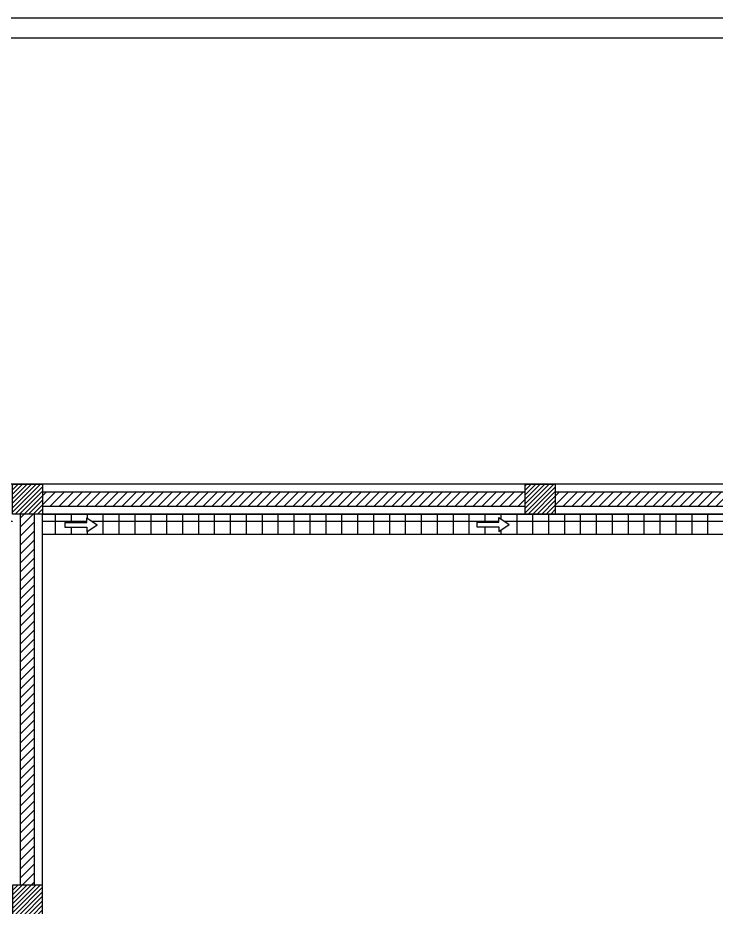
# Model space of a CAD drawing. Header units: millimetres. Extents: x -152054 to 94068, y -14280 to 91468.
# Drawn here: x -86777 to -83293, y 64516 to 68952 of the extents above; entities that cross this region are included whole.
import ezdxf

# ---------------------------------------------------------------- set-up
doc = ezdxf.new("R2010")
doc.units = ezdxf.units.MM
pattern_1 = [(45, (11677.43, 20720.764), (-22.45064, 22.45064), [])]

msp = doc.modelspace()

# ---------------------------------------------------------------- hatches: boundary and pattern name
at = {"transparency": 33554559}
h = msp.add_hatch(dxfattribs=at)
h.set_pattern_fill('ANSI31', color=1, scale=5)
h.set_pattern_definition([(45, (11677.429, 20720.764), (-11.2253202, 11.2253202), [])])
h.paths.add_polyline_path([(-86653.3, 66475.7), (-86653.3, 66625.7), (-86803.3, 66625.7), (-86803.3, 66475.7)])
h.paths.add_polyline_path([(-84245.8, 66625.7), (-84245.8, 66475.7), (-84095.8, 66475.7), (-84095.8, 66625.7)])
h.paths.add_polyline_path([(-81538.3, 66475.7), (-81538.3, 66625.7), (-81688.3, 66625.7), (-81688.3, 66475.7)])
h.paths.add_polyline_path([(-78188.3, 66625.7), (-78338.3, 66625.7), (-78338.3, 66475.7), (-78188.3, 66475.7)])
h.paths.add_polyline_path([(-78188.3, 65280.7), (-78338.3, 65280.7), (-78338.3, 65130.7), (-78188.3, 65130.7)])
h.paths.add_polyline_path([(-77763.3, 65130.7), (-77613.3, 65130.7), (-77613.3, 65280.7), (-77763.3, 65280.7)])
h.paths.add_polyline_path([(-77613.3, 61315.7), (-77763.3, 61315.7), (-77763.3, 61165.7), (-77613.3, 61165.7)])
h.paths.add_polyline_path([(-78498.3, 61165.7), (-78498.3, 61315.7), (-78698.3, 61315.7), (-78698.3, 61165.7)])
h.paths.add_polyline_path([(-81538.3, 61165.7), (-81338.3, 61165.7), (-81338.3, 61315.7), (-81538.3, 61315.7)])
h.paths.add_polyline_path([(-81688.3, 61315.7), (-81538.3, 61315.7), (-81538.3, 61465.7), (-81688.3, 61465.7)])
h.paths.add_polyline_path([(-83113.3, 61165.7), (-83113.3, 61315.7), (-83313.3, 61315.7), (-83313.3, 61165.7)])
h.paths.add_polyline_path([(-81538.3, 62960.7), (-81538.3, 63110.7), (-81688, 63110.7), (-81688, 62960.7)])
h.paths.add_polyline_path([(-85953, 61315.7), (-86153, 61315.7), (-86153, 61165.7), (-85953, 61165.7)])
h.paths.add_polyline_path([(-86653.3, 61165.7), (-86653.3, 61315.7), (-86803.3, 61315.7), (-86803.3, 61165.7)])
h.paths.add_polyline_path([(-86803.3, 62475.7), (-86653.3, 62475.7), (-86653.3, 62625.7), (-86803.3, 62625.7)])
h.paths.add_polyline_path([(-87803.3, 62475.7), (-87803.3, 62625.7), (-87953.3, 62625.7), (-87953.3, 62475.7)])
h.paths.add_polyline_path([(-86653.3, 64625.7), (-86803.3, 64625.7), (-86803.3, 64475.7), (-86653.3, 64475.7)])
h.paths.add_polyline_path([(-87803.3, 64475.7), (-87803.3, 64625.7), (-87953.3, 64625.7), (-87953.3, 64475.7)])
h = msp.add_hatch()
h.set_pattern_fill('ANSI31', color=1, scale=10)
h.set_pattern_definition(pattern_1)
h.paths.add_polyline_path([(-86653.3, 66585.7), (-86653.3, 66515.7), (-84245.8, 66515.7), (-84245.8, 66585.7)])
h = msp.add_hatch()
h.set_pattern_fill('ANSI31', color=1, scale=10)
h.set_pattern_definition(pattern_1)
h.paths.add_polyline_path([(-81688.3, 66515.7), (-81688.3, 66585.7), (-84095.8, 66585.7), (-84095.8, 66515.7)])
h = msp.add_hatch()
h.set_pattern_fill('ANSI37', color=4, scale=25, angle=45)
h.set_pattern_definition([(90, (11677.43, 20720.764), (-79.375, 0), []), (180, (11677.43, 20720.764), (0, -79.375), [])])
h.paths.add_polyline_path([(-78338.3, 66475.7), (-80738.3, 66475.7), (-80738.3, 66375.7), (-78338.3, 66375.7)])
h.paths.add_polyline_path([(-79494.6, 66437.3), (-79384.4, 66437.5), (-79384.5, 66460.7), (-79333.4, 66425.9), (-79384.4, 66391), (-79384.4, 66414.2), (-79494.5, 66414.1)], flags=16)
h.paths.add_polyline_path([(-80062.8, 66417.5), (-80113.8, 66382.6), (-80113.8, 66405.8), (-80223.9, 66405.6), (-80224, 66428.9), (-80113.9, 66429), (-80113.9, 66452.3)], flags=16)
h.paths.add_polyline_path([(-78465, 66425.7, -1), (-78544.9, 66425.7, -1)], flags=16)
h.paths.add_polyline_path([(-78471.5, 66425.7, -1), (-78538.4, 66425.7, -1)], flags=0)
h.paths.add_polyline_path([(-81238.3, 66475.7), (-81538.3, 66475.7), (-81538.3, 66375.7), (-81238.3, 66375.7)])
h.paths.add_polyline_path([(-81451.6, 66438.7), (-81341.4, 66438.8), (-81341.5, 66462.1), (-81290.4, 66427.3), (-81341.4, 66392.4), (-81341.4, 66415.6), (-81451.5, 66415.4)], flags=16)
h.paths.add_polyline_path([(-81688.3, 66475.7), (-86653.3, 66475.7), (-86653.3, 66375.7), (-81688.3, 66375.7)])
h.paths.add_polyline_path([(-84325.8, 66424.7), (-84376.8, 66389.8), (-84376.9, 66413), (-84487, 66412.9), (-84487, 66436.1), (-84376.9, 66436.3), (-84376.9, 66459.5)], flags=16)
h.paths.add_polyline_path([(-81946.3, 66415.4), (-81946.3, 66438.6), (-81836.2, 66438.8), (-81836.2, 66462), (-81785.1, 66427.3), (-81836.1, 66392.3), (-81836.2, 66415.6)], flags=16)
h.paths.add_polyline_path([(-86381.3, 66423), (-86432.3, 66388.1), (-86432.4, 66411.3), (-86542.5, 66411.1), (-86542.5, 66434.4), (-86432.4, 66434.5), (-86432.4, 66457.8)], flags=16)
h.paths.add_polyline_path([(-86803.3, 66475.7), (-87803.3, 66475.7), (-87803.3, 66375.7), (-86803.3, 66375.7)])
h.paths.add_polyline_path([(-87181.7, 66421.6), (-87232.7, 66386.7), (-87232.7, 66409.9), (-87342.8, 66409.8), (-87342.8, 66433), (-87232.7, 66433.2), (-87232.8, 66456.4)], flags=16)
h = msp.add_hatch()
h.set_pattern_fill('ANSI31', color=1, scale=10)
h.set_pattern_definition(pattern_1)
h.paths.add_polyline_path([(-86693.3, 66475.7), (-86763.3, 66475.7), (-86763.3, 64625.7), (-86693.3, 64625.7)])

# ---------------------------------------------------------------- linework, layer by layer
for points in [[(-90317.5, 68952.4), (-73891.2, 68952.4), (-73891.2, 56710.7), (-90317.5, 56710.7)], [(-90217.5, 68852.4), (-73991.2, 68852.4), (-73991.2, 56810.7), (-90217.5, 56810.7)], [(-86653.3, 66475.7), (-86803.3, 66475.7), (-86803.3, 66625.7), (-86653.3, 66625.7)], [(-84095.8, 66475.7), (-84245.8, 66475.7), (-84245.8, 66625.7), (-84095.8, 66625.7)], [(-86803.3, 64475.7), (-86653.3, 64475.7), (-86653.3, 64625.7), (-86803.3, 64625.7)]]:
    msp.add_lwpolyline(points, close=True)
for points in [[(-81688.3, 66625.7), (-87953.3, 66625.7)], [(-84245.8, 66585.7), (-86653.3, 66585.7)], [(-81688.3, 66585.7), (-84095.8, 66585.7)], [(-86653.3, 66515.7), (-84245.8, 66515.7)], [(-84095.8, 66515.7), (-81688.3, 66515.7)], [(-86763.3, 64625.7), (-86763.3, 66475.7)], [(-86693.3, 64625.7), (-86693.3, 66475.7)], [(-86653.3, 62515.7), (-86653.3, 66475.7)], [(-81688.3, 66475.7), (-86653.3, 66475.7)], [(-86653.3, 66475.7), (-81688.3, 66475.7)], [(-86542.5, 66434.4), (-86432.4, 66434.5)], [(-86542.5, 66434.4), (-86542.5, 66411.1)], [(-86432.4, 66434.5), (-86432.4, 66457.8), (-86381.3, 66423)], [(-86432.4, 66411.3), (-86432.3, 66388.1), (-86381.3, 66423)], [(-84487, 66436.1), (-84376.9, 66436.3)], [(-84487, 66436.1), (-84487, 66412.9)], [(-84376.9, 66436.3), (-84376.9, 66459.5), (-84325.8, 66424.7)], [(-84376.9, 66413), (-84376.8, 66389.8), (-84325.8, 66424.7)], [(-86653.3, 66375.7), (-81688.3, 66375.7)], [(-86542.5, 66411.1), (-86432.4, 66411.3)], [(-84487, 66412.9), (-84376.9, 66413)]]:
    msp.add_lwpolyline(points)

doc.saveas('drawing.dxf')
